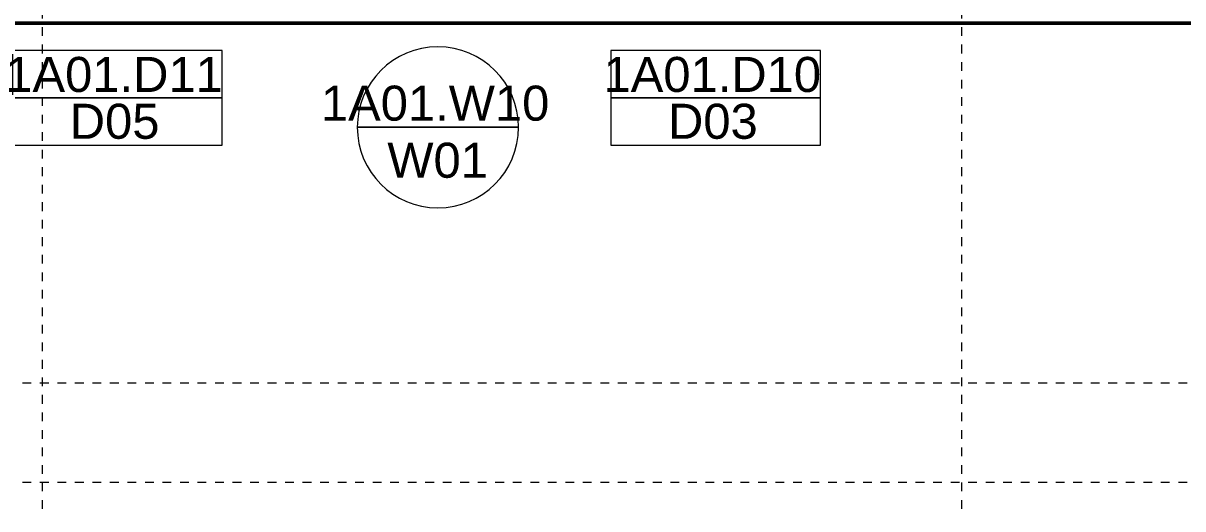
# Model space of a CAD drawing. Header units: metres. Extents: x -2362 to -2010, y -1 to 30.
# Drawn here: x -2104.99 to -2091.75, y -0.3 to 5.24 of the extents above; entities that cross this region are included whole.
import ezdxf

# ---------------------------------------------------------------- set-up
doc = ezdxf.new("R2010")
doc.units = ezdxf.units.M
doc.linetypes.add('AEC_Center', pattern=[0.024, 0.012, -0.004, 0.004, -0.004])
doc.linetypes.add('Grid Line', pattern=[0.021, 0.012, -0.003, 0.003, -0.003])
for name, color, linetype, lineweight in [('A-DETL', 90, 'Continuous', 50), ('A-DOOR-IDEN', 31, 'Continuous', 5), ('A-FLOR-LEVL', 51, 'Continuous', 5), ('A-GLAZ-IDEN', 152, 'Continuous', 5), ('S-GRID', 1, 'Continuous', 5)]:
    doc.layers.add(name, color=color, linetype=linetype, lineweight=lineweight)
doc.styles.add('Arial_2', font='arial.ttf', dxfattribs={"height": 0.4})

# ---------------------------------------------------------------- blocks, each defined once
blk = doc.blocks.new('AA_DOOR_MARK _ TYPE MARK_HA2 - Mark _ Type Mark-1751130-SOUTH EAST - PART C')
at = {"layer": 'A-DOOR-IDEN'}
for p, q in [((-1646.184, 4.928), (-1648.578, 4.928)), ((-1648.578, 4.928), (-1648.578, 4.388)), ((-1646.184, 4.388), (-1646.184, 4.928)), ((-1648.578, 4.388), (-1646.184, 4.388)), ((-1646.184, 4.388), (-1648.578, 4.388)), ((-1648.578, 4.388), (-1648.578, 3.848)), ((-1646.184, 3.848), (-1646.184, 4.388)), ((-1648.578, 3.848), (-1646.184, 3.848))]:
    blk.add_line(p, q, dxfattribs=at)
blk = doc.blocks.new('AA_WINDOW_TYPE MARK _ PRECINCT - Mark _ Type Mark-3459970-SOUTH EAST - PART C')
at = {"layer": 'A-GLAZ-IDEN'}
for p, q in [((-1640.238, 4.051), (-1638.398, 4.051)), ((-1638.398, 4.051), (-1640.238, 4.051))]:
    blk.add_line(p, q, dxfattribs=at)
for start, end in [(360, 180), (180, 360)]:
    blk.add_arc((-1639.318, 4.051), 0.92, start, end, dxfattribs=at)

msp = doc.modelspace()

# ---------------------------------------------------------------- linework, layer by layer
at = {"layer": 'A-DETL'}
msp.add_line((-2014.632, 5.24), (-2116.57, 5.24), dxfattribs=at)
at = {"layer": 'A-FLOR-LEVL', "linetype": 'AEC_Center'}
for p, q in [((-2126.399, 1.134), (-2009.517, 1.134)), ((-2126.399, 0), (-2009.517, 0))]:
    msp.add_line(p, q, dxfattribs=at)
at = {"layer": 'S-GRID', "linetype": 'Grid Line'}
for p, q in [((-2104.77, -0.305), (-2104.77, 24.961)), ((-2094.27, -0.305), (-2094.27, 24.961))]:
    msp.add_line(p, q, dxfattribs=at)

# ---------------------------------------------------------------- block references
at = {"layer": 'A-DOOR-IDEN'}
for p in [(-456.533, 0), (-449.702, 0)]:
    msp.add_blockref('AA_DOOR_MARK _ TYPE MARK_HA2 - Mark _ Type Mark-1751130-SOUTH EAST - PART C', p, dxfattribs=at)
at = {"layer": 'A-GLAZ-IDEN'}
msp.add_blockref('AA_WINDOW_TYPE MARK _ PRECINCT - Mark _ Type Mark-3459970-SOUTH EAST - PART C', (-460.937, 0), dxfattribs=at)

# ---------------------------------------------------------------- texts
at = {"layer": 'A-DOOR-IDEN', "char_height": 0.4, "attachment_point": 1, "style": 'Arial_2'}
for s, insert, width in [('1A01.D11', (-2105.195, 4.855), 3.07848), ('1A01.D10', (-2098.364, 4.855), 3.07848), ('D05', (-2104.459, 4.32), 1.26667), ('D03', (-2097.627, 4.32), 1.26667)]:
    msp.add_mtext(s, dxfattribs=dict(at, insert=insert, width=width))
at = {"layer": 'A-GLAZ-IDEN', "char_height": 0.4, "attachment_point": 1, "style": 'Arial_2'}
for s, insert, width in [('1A01.W10', (-2101.591, 4.527), 3.25485), ('W01', (-2100.832, 3.875), 1.44304)]:
    msp.add_mtext(s, dxfattribs=dict(at, insert=insert, width=width))

doc.saveas('drawing.dxf')
